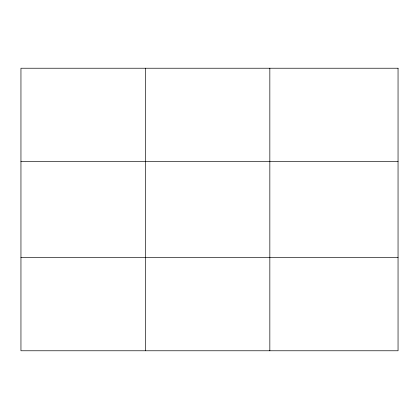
<?xml version="1.0" encoding="UTF-8"?>
<svg xmlns="http://www.w3.org/2000/svg" width="419" height="419" viewBox="0 0 419 419"><rect width="100%" height="100%" fill="white"/><g stroke="black" fill="none" stroke-linecap="round" stroke-linejoin="round"><path stroke-width="0.63" d="M145.393 68.229L145.393 350.771M269.836 68.229L269.836 350.771M20.95 161.467L398.05 161.467M20.95 257.533L398.05 257.533M398.05 68.229L398.05 350.771L20.95 350.771L20.95 68.229L398.05 68.229"/></g></svg>
